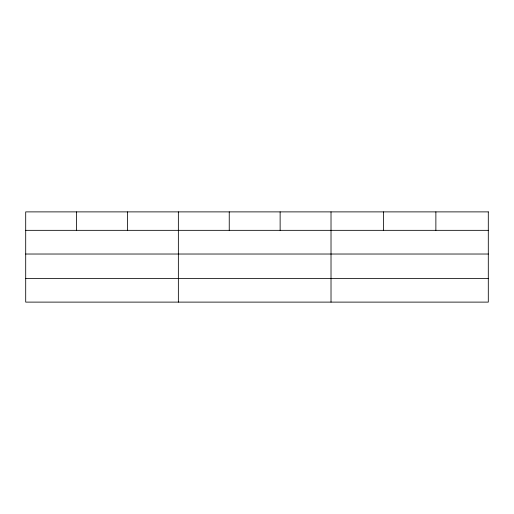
<?xml version="1.0" encoding="UTF-8"?>
<svg xmlns="http://www.w3.org/2000/svg" width="514" height="514" viewBox="0 0 514 514"><rect width="100%" height="100%" fill="white"/><g stroke="black" fill="none" stroke-linecap="round" stroke-linejoin="round"><path stroke-width="0.77" d="M25.7 230.336L488.3 230.336M25.7 254.025L488.3 254.025M25.7 278.427L488.3 278.427M435.872 211.884L435.872 230.336M383.444 211.884L383.444 230.336M331.016 211.884L331.016 302.116M280.13 211.884L280.13 230.336M229.244 211.884L229.244 230.336M178.358 211.884L178.358 302.116M127.472 211.884L127.472 230.336M76.586 211.884L76.586 230.336M488.3 211.884L25.7 211.884L25.7 302.116L488.3 302.116L488.3 211.884"/></g></svg>
